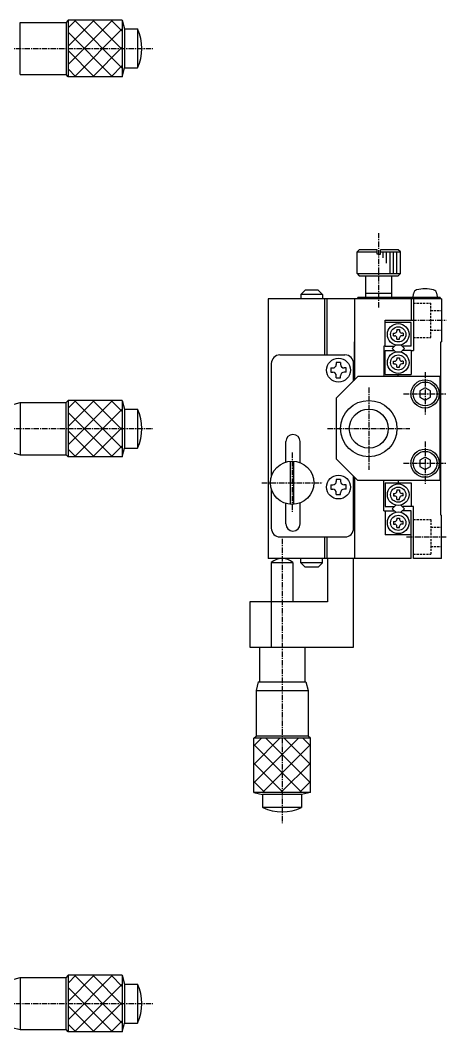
# Model space of a CAD drawing. Extents: x -244 to 20, y -54 to 203.
# Drawn here: x -78.1 to 20.3, y -42.4 to 191.2 of the extents above; entities that cross this region are included whole.
import ezdxf

# ---------------------------------------------------------------- set-up
doc = ezdxf.new("R2010")
doc.units = 0
doc.linetypes.add('CENTER', pattern=[2, 1.25, -0.25, 0.25, -0.25])
doc.linetypes.add('DASHED', pattern=[0.75, 0.5, -0.25])
doc.layers.get('0').update_dxf_attribs({"linetype": 'CONTINUOUS'})
doc.layers.add('CENTER', color=1, linetype='CENTER')

msp = doc.modelspace()

# ---------------------------------------------------------------- linework, layer by layer
at = {"color": 7, "linetype": 'CONTINUOUS'}
for p, q in [((-78.14, 190.66), (-67.57, 190.66)), ((-78.14, 178.62), (-78.14, 190.62)), ((-67.07, 191.16), (-67.57, 190.66)), ((-67.57, 190.66), (-67.57, 178.62)), ((-67.07, 191.16), (-67.07, 178.12)), ((-54.57, 191.16), (-67.07, 191.16)), ((-54.57, 191.16), (-54.57, 178.12)), ((-54.57, 191.16), (-54.07, 189.14)), ((-54.07, 189.14), (-51.07, 189.14)), ((-54.07, 189.14), (-54.07, 180.14)), ((-51.07, 189.14), (-51.07, 180.14)), ((-54.57, 178.12), (-54.07, 180.14)), ((-54.07, 180.14), (-51.07, 180.14)), ((-78.14, 178.62), (-67.57, 178.62)), ((-67.07, 178.12), (-67.57, 178.62)), ((-54.57, 178.12), (-67.07, 178.12)), ((0.13, 138.17), (-0.37, 137.67)), ((4.23, 138.17), (0.13, 138.17)), ((4.23, 137.17), (4.23, 138.17)), ((9.13, 138.17), (5.03, 138.17)), ((5.03, 137.17), (5.03, 138.17)), ((9.63, 137.67), (9.13, 138.17)), ((-0.37, 137.67), (4.23, 137.67)), ((-0.37, 132.67), (-0.37, 137.67)), ((4.63, 137.17), (4.23, 137.17)), ((4.63, 137.17), (5.03, 137.17)), ((5.03, 137.67), (9.63, 137.67)), ((9.63, 132.67), (9.63, 137.67)), ((-0.37, 132.67), (9.63, 132.67)), ((-0.37, 132.67), (0.13, 132.17)), ((0.13, 132.17), (9.13, 132.17)), ((1.63, 127.17), (1.63, 132.17)), ((7.63, 127.17), (7.63, 132.17)), ((9.13, 132.17), (9.63, 132.67)), ((-12.37, 128.83), (-13.37, 127.83)), ((-9.37, 128.83), (-12.37, 128.83)), ((-9.37, 128.83), (-8.37, 127.83)), ((-20.87, 126.87), (-20.87, 66.87)), ((19.13, 126.87), (-20.87, 126.87)), ((-8.37, 127.83), (-13.37, 127.83)), ((-13.37, 127.83), (-13.37, 126.87)), ((-8.37, 127.83), (-8.37, 126.87)), ((-7.87, 126.87), (-7.87, 113.87)), ((-7.37, 126.87), (-7.37, 113.87)), ((-0.87, 108.17), (-0.87, 126.87)), ((18.83, 127.17), (-0.17, 127.17)), ((-0.17, 126.87), (-0.17, 127.17)), ((1.63, 128.17), (7.63, 128.17)), ((12.13, 126.87), (12.13, 121.87)), ((12.58, 127.17), (12.66, 128.01)), ((12.63, 126.87), (12.63, 114.87)), ((18.01, 128.01), (18.08, 127.17)), ((18.83, 127.17), (18.83, 126.87)), ((19.13, 126.87), (19.13, 116.87)), ((6.13, 121.87), (12.13, 121.87)), ((6.13, 115.87), (6.13, 121.87)), ((12.13, 121.37), (6.13, 121.37)), ((8.83, 119.72), (9.43, 119.72)), ((8.83, 119.72), (8.83, 119.42)), ((9.43, 119.72), (9.43, 119.42)), ((12.13, 115.87), (12.13, 121.37)), ((-1.07, 116.87), (-1.07, 107.97)), ((-1.07, 116.87), (-0.87, 116.87)), ((8.03, 118.32), (8.03, 118.92)), ((8.03, 118.92), (8.33, 118.92)), ((8.03, 118.32), (8.33, 118.32)), ((8.83, 117.52), (8.83, 117.82)), ((8.83, 117.52), (9.43, 117.52)), ((9.43, 117.52), (9.43, 117.82)), ((10.23, 118.92), (9.93, 118.92)), ((10.23, 118.32), (9.93, 118.32)), ((10.23, 118.92), (10.23, 118.32)), ((18.93, 76.87), (18.93, 116.87)), ((18.93, 116.87), (19.13, 116.87)), ((5.83, 115.87), (5.83, 108.87)), ((6.13, 115.87), (5.83, 115.87)), ((6.13, 115.87), (8.22, 115.87)), ((6.13, 114.87), (8.22, 114.87)), ((6.13, 109.37), (6.13, 114.87)), ((8.54, 116.19), (7.72, 115.37)), ((7.72, 115.37), (8.54, 114.54)), ((9.72, 116.19), (10.55, 115.37)), ((10.55, 115.37), (9.72, 114.54)), ((12.13, 115.87), (10.05, 115.87)), ((12.13, 114.87), (10.05, 114.87)), ((12.13, 114.87), (12.63, 114.87)), ((12.13, 114.87), (12.13, 109.37)), ((-18.17, 113.87), (-3.17, 113.87)), ((-5.17, 112.12), (-5.17, 111.67)), ((-4.17, 112.12), (-5.17, 112.12)), ((-4.17, 112.12), (-4.17, 111.67)), ((8.03, 111.82), (8.03, 112.42)), ((8.03, 112.42), (8.33, 112.42)), ((8.83, 113.22), (9.43, 113.22)), ((8.83, 113.22), (8.83, 112.92)), ((9.43, 113.22), (9.43, 112.92)), ((10.23, 112.42), (9.93, 112.42)), ((10.23, 112.42), (10.23, 111.82)), ((-20.17, 111.87), (-20.17, 85.77)), ((-6.42, 110.87), (-5.97, 110.87)), ((-6.42, 110.87), (-6.42, 109.87)), ((-6.42, 109.87), (-5.97, 109.87)), ((-2.92, 110.87), (-3.37, 110.87)), ((-2.92, 109.87), (-3.37, 109.87)), ((-2.92, 109.87), (-2.92, 110.87)), ((-1.17, 107.87), (-1.17, 111.87)), ((8.03, 111.82), (8.33, 111.82)), ((8.83, 111.02), (8.83, 111.32)), ((8.83, 111.02), (9.43, 111.02)), ((9.43, 111.02), (9.43, 111.32)), ((10.23, 111.82), (9.93, 111.82)), ((-5.17, 108.62), (-5.17, 109.07)), ((-5.17, 103.87), (-0.17, 108.87)), ((-5.17, 108.62), (-4.17, 108.62)), ((-4.17, 108.62), (-4.17, 109.07)), ((18.83, 108.87), (-0.17, 108.87)), ((6.13, 109.37), (12.13, 109.37)), ((9.13, 108.87), (9.13, 109.37)), ((18.83, 84.87), (18.83, 108.87)), ((15.33, 106.31), (14.08, 105.59)), ((14.08, 105.59), (14.08, 104.14)), ((16.58, 105.59), (15.33, 106.31)), ((16.58, 104.14), (16.58, 105.59)), ((-80.07, 102.37), (-78.14, 102.88)), ((-78.14, 102.88), (-78.14, 90.88)), ((-78.14, 102.88), (-67.57, 102.88)), ((-67.07, 103.38), (-67.57, 102.88)), ((-67.57, 90.85), (-67.57, 102.88)), ((-67.07, 103.38), (-67.07, 90.35)), ((-54.57, 103.38), (-67.07, 103.38)), ((-54.57, 103.38), (-54.57, 90.35)), ((-54.57, 103.38), (-54.07, 101.37)), ((-5.17, 103.87), (-5.17, 89.87)), ((14.08, 104.14), (15.33, 103.42)), ((15.33, 103.42), (16.58, 104.14)), ((-54.07, 101.37), (-51.07, 101.37)), ((-54.07, 101.37), (-54.07, 92.37)), ((-51.07, 101.37), (-51.07, 92.37)), ((-16.82, 89.15), (-16.82, 93.87)), ((-13.52, 89.01), (-13.52, 93.87)), ((-80.07, 91.37), (-78.14, 90.85)), ((-54.57, 90.35), (-54.07, 92.37)), ((-54.07, 92.37), (-51.07, 92.37)), ((-78.14, 90.85), (-67.57, 90.85)), ((-67.07, 90.35), (-67.57, 90.85)), ((-54.57, 90.35), (-67.07, 90.35)), ((-15.77, 79.38), (-15.77, 89.35)), ((-14.97, 79.38), (-14.97, 89.35)), ((-5.17, 89.87), (-0.17, 84.87)), ((15.33, 90.31), (14.08, 89.59)), ((14.08, 89.59), (14.08, 88.14)), ((16.58, 89.59), (15.33, 90.31)), ((16.58, 88.14), (16.58, 89.59)), ((14.08, 88.14), (15.33, 87.42)), ((15.33, 87.42), (16.58, 88.14)), ((-5.17, 85.12), (-5.17, 84.67)), ((-4.17, 85.12), (-5.17, 85.12)), ((-4.17, 85.12), (-4.17, 84.67)), ((-1.17, 73.87), (-1.17, 85.87)), ((-1.07, 85.77), (-1.07, 76.87)), ((-0.87, 66.87), (-0.87, 85.57)), ((18.83, 84.87), (-0.17, 84.87)), ((5.83, 77.87), (5.83, 84.87)), ((6.13, 84.37), (6.13, 78.87)), ((6.13, 84.37), (12.13, 84.37)), ((9.13, 84.87), (9.13, 84.37)), ((12.13, 84.37), (12.13, 78.87)), ((-20.17, 82.97), (-20.17, 73.87)), ((-6.42, 83.87), (-5.97, 83.87)), ((-6.42, 83.87), (-6.42, 82.87)), ((-6.42, 82.87), (-5.97, 82.87)), ((-5.17, 81.62), (-5.17, 82.07)), ((-4.17, 81.62), (-4.17, 82.07)), ((-2.92, 83.87), (-3.37, 83.87)), ((-2.92, 82.87), (-3.37, 82.87)), ((-2.92, 82.87), (-2.92, 83.87)), ((8.03, 81.92), (8.03, 81.32)), ((8.03, 81.92), (8.33, 81.92)), ((8.83, 82.72), (9.43, 82.72)), ((8.83, 82.72), (8.83, 82.42)), ((9.43, 82.72), (9.43, 82.42)), ((10.23, 81.92), (9.93, 81.92)), ((10.23, 81.32), (10.23, 81.92)), ((-16.82, 74.87), (-16.82, 79.58)), ((-13.52, 74.87), (-13.52, 79.72)), ((-5.17, 81.62), (-4.17, 81.62)), ((8.03, 81.32), (8.33, 81.32)), ((8.83, 80.52), (8.83, 80.82)), ((8.83, 80.52), (9.43, 80.52)), ((9.43, 80.52), (9.43, 80.82)), ((10.23, 81.32), (9.93, 81.32)), ((5.83, 77.87), (6.13, 77.87)), ((6.13, 78.87), (8.22, 78.87)), ((6.13, 77.87), (8.22, 77.87)), ((6.13, 77.87), (6.13, 72.37)), ((7.72, 78.37), (8.54, 79.19)), ((8.54, 77.54), (7.72, 78.37)), ((10.55, 78.37), (9.72, 79.19)), ((9.72, 77.54), (10.55, 78.37)), ((12.13, 78.87), (10.05, 78.87)), ((12.13, 77.87), (10.05, 77.87)), ((12.63, 78.87), (12.13, 78.87)), ((12.13, 66.87), (12.13, 77.87)), ((12.63, 66.87), (12.63, 78.87)), ((-1.07, 76.87), (-0.87, 76.87)), ((8.03, 75.42), (8.03, 74.82)), ((8.03, 75.42), (8.33, 75.42)), ((8.03, 74.82), (8.33, 74.82)), ((8.83, 76.22), (9.43, 76.22)), ((8.83, 76.22), (8.83, 75.92)), ((9.43, 76.22), (9.43, 75.92)), ((10.23, 75.42), (9.93, 75.42)), ((10.23, 74.82), (9.93, 74.82)), ((10.23, 74.82), (10.23, 75.42)), ((18.93, 76.87), (19.13, 76.87)), ((19.13, 66.87), (19.13, 76.87)), ((8.83, 74.02), (8.83, 74.32)), ((8.83, 74.02), (9.43, 74.02)), ((9.43, 74.02), (9.43, 74.32)), ((-18.17, 71.87), (-3.17, 71.87)), ((-7.87, 71.87), (-7.87, 66.87)), ((-7.37, 71.87), (-7.37, 66.87)), ((12.13, 72.37), (6.13, 72.37)), ((12.13, 66.87), (-20.87, 66.87)), ((-20.17, 65.99), (-15.17, 65.99)), ((-20.17, 65.99), (-20.17, 46.37)), ((-15.17, 65.99), (-15.17, 56.87)), ((-13.37, 65.91), (-13.37, 66.87)), ((-12.37, 64.91), (-13.37, 65.91)), ((-8.37, 65.91), (-13.37, 65.91)), ((-9.37, 64.91), (-8.37, 65.91)), ((-8.37, 65.91), (-8.37, 66.87)), ((-7.17, 66.87), (-7.17, 56.87)), ((-1.17, 46.37), (-1.17, 66.87)), ((19.13, 66.87), (12.63, 66.87)), ((-9.37, 64.91), (-12.37, 64.91)), ((-7.17, 56.87), (-25.17, 56.87)), ((-25.17, 56.87), (-25.17, 46.37)), ((-25.17, 46.37), (-1.17, 46.37)), ((-22.92, 46.37), (-22.92, 38.37)), ((-12.42, 46.37), (-12.42, 38.37)), ((-23.17, 38.37), (-23.69, 36.43)), ((-23.17, 38.37), (-12.17, 38.37)), ((-12.17, 38.37), (-11.65, 36.43)), ((-23.69, 36.43), (-11.69, 36.43)), ((-23.69, 36.43), (-23.69, 25.87)), ((-11.65, 36.43), (-11.65, 25.87)), ((-24.19, 25.37), (-23.69, 25.87)), ((-11.65, 25.87), (-23.69, 25.87)), ((-11.15, 25.37), (-11.65, 25.87)), ((-11.15, 25.37), (-24.19, 25.37)), ((-24.19, 12.87), (-24.19, 25.37)), ((-11.15, 12.87), (-11.15, 25.37)), ((-11.15, 12.87), (-24.19, 12.87)), ((-24.19, 12.87), (-22.17, 12.37)), ((-13.17, 12.37), (-22.17, 12.37)), ((-22.17, 12.37), (-22.17, 9.37)), ((-11.15, 12.87), (-13.17, 12.37)), ((-13.17, 12.37), (-13.17, 9.37)), ((-13.17, 9.37), (-22.17, 9.37)), ((-80.07, -30.37), (-78.14, -29.85)), ((-78.14, -29.85), (-78.14, -41.85)), ((-78.14, -29.85), (-67.57, -29.85)), ((-67.07, -29.35), (-67.57, -29.85)), ((-67.57, -41.89), (-67.57, -29.85)), ((-67.07, -29.35), (-67.07, -42.39)), ((-54.57, -29.35), (-67.07, -29.35)), ((-54.57, -29.35), (-54.57, -42.39)), ((-54.57, -29.35), (-54.07, -31.37)), ((-54.07, -31.37), (-51.07, -31.37)), ((-54.07, -31.37), (-54.07, -40.37)), ((-51.07, -31.37), (-51.07, -40.37)), ((-80.07, -41.37), (-78.14, -41.89)), ((-78.14, -41.89), (-67.57, -41.89)), ((-67.07, -42.39), (-67.57, -41.89)), ((-54.57, -42.39), (-54.07, -40.37)), ((-54.07, -40.37), (-51.07, -40.37)), ((-54.57, -42.39), (-67.07, -42.39))]:
    msp.add_line(p, q, dxfattribs=at)
at = {"color": 3, "linetype": 'CONTINUOUS'}
for p, q in [((-67.07, 189.38), (-65.29, 191.16)), ((-67.07, 185.14), (-61.05, 191.16)), ((-67.07, 180.9), (-56.81, 191.16)), ((-54.57, 180.12), (-65.6, 191.16)), ((-54.57, 184.37), (-61.36, 191.16)), ((-54.57, 188.61), (-57.11, 191.16)), ((-56.81, 178.12), (-67.07, 188.38)), ((-65.6, 178.12), (-54.57, 189.15)), ((-61.36, 178.12), (-54.57, 184.91)), ((-61.05, 178.12), (-67.07, 184.14)), ((-65.29, 178.12), (-67.07, 179.9)), ((-57.11, 178.12), (-54.57, 180.67)), ((5.63, 136.26), (5.63, 137.67)), ((6.43, 135.04), (6.43, 137.67)), ((7.23, 132.67), (7.23, 137.67)), ((8.03, 132.67), (8.03, 137.67)), ((8.83, 132.67), (8.83, 137.67)), ((-67.07, 101.61), (-65.29, 103.38)), ((-67.07, 97.37), (-61.05, 103.38)), ((-67.07, 93.12), (-56.81, 103.38)), ((-54.57, 92.35), (-65.6, 103.38)), ((-54.57, 96.59), (-61.36, 103.38)), ((-54.57, 100.84), (-57.11, 103.38)), ((-56.81, 90.35), (-67.07, 100.61)), ((-65.6, 90.35), (-54.57, 101.38)), ((-61.05, 90.35), (-67.07, 96.37)), ((-61.36, 90.35), (-54.57, 97.14)), ((-65.29, 90.35), (-67.07, 92.12)), ((-57.11, 90.35), (-54.57, 92.89)), ((-24.19, 15.1), (-13.93, 25.37)), ((-24.19, 19.35), (-18.17, 25.37)), ((-24.19, 23.59), (-22.41, 25.37)), ((-24.19, 23.9), (-13.15, 12.87)), ((-22.18, 12.87), (-11.15, 23.9)), ((-21.41, 25.37), (-11.15, 15.1)), ((-17.17, 25.37), (-11.15, 19.35)), ((-12.93, 25.37), (-11.15, 23.59)), ((-24.19, 19.65), (-17.4, 12.87)), ((-17.94, 12.87), (-11.15, 19.65)), ((-24.19, 15.41), (-21.64, 12.87)), ((-13.7, 12.87), (-11.15, 15.41)), ((-67.07, -31.13), (-65.29, -29.35)), ((-67.07, -35.37), (-61.05, -29.35)), ((-67.07, -39.61), (-56.81, -29.35)), ((-54.57, -40.39), (-65.6, -29.35)), ((-54.57, -36.14), (-61.36, -29.35)), ((-54.57, -31.9), (-57.11, -29.35)), ((-56.81, -42.39), (-67.07, -32.13)), ((-65.6, -42.39), (-54.57, -31.36)), ((-61.05, -42.39), (-67.07, -36.37)), ((-61.36, -42.39), (-54.57, -35.6)), ((-65.29, -42.39), (-67.07, -40.61)), ((-57.11, -42.39), (-54.57, -39.84))]:
    msp.add_line(p, q, dxfattribs=at)
at = {"color": 3, "linetype": 'DASHED'}
for p, q in [((12.63, 125.87), (16.63, 125.87)), ((16.63, 117.87), (16.63, 125.87)), ((16.63, 124.12), (19.13, 124.12)), ((16.63, 119.62), (19.13, 119.62)), ((12.63, 117.87), (16.63, 117.87)), ((12.63, 75.87), (16.63, 75.87)), ((16.63, 75.87), (16.63, 67.87)), ((16.63, 74.12), (19.13, 74.12)), ((12.63, 67.87), (16.63, 67.87)), ((16.63, 69.62), (19.13, 69.62))]:
    msp.add_line(p, q, dxfattribs=at)
at = {"color": 7, "linetype": 'CONTINUOUS'}
for centre, radius in [((9.13, 118.62), 2.5), ((9.13, 118.62), 1.75), ((9.13, 112.12), 2.5), ((-4.67, 110.37), 2.75), ((9.13, 112.12), 1.75), ((15.33, 104.87), 3.25), ((15.33, 104.87), 2.75), ((2.33, 96.87), 6.5), ((2.33, 96.87), 4.5), ((15.33, 88.87), 3.25), ((15.33, 88.87), 2.75), ((-15.37, 84.37), 5), ((-4.67, 83.37), 2.75), ((9.13, 81.62), 2.5), ((9.13, 81.62), 1.75), ((9.13, 75.12), 2.5), ((9.13, 75.12), 1.75)]:
    msp.add_circle(centre, radius, dxfattribs=at)
for centre, radius, start, end in [((-60.69, 184.64), 10.62, 334.9423, 25.0577), ((13.65, 127.93), 1, 106.257, 175), ((15.33, 122.17), 7, 73.743, 106.257), ((17.01, 127.93), 1, 5, 73.743), ((8.33, 119.42), 0.5, 270, 0), ((9.93, 119.42), 0.5, 180, 270), ((8.33, 117.82), 0.5, 0, 90), ((9.93, 117.82), 0.5, 90, 180), ((-18.17, 111.87), 2, 90, 180), ((-3.17, 111.87), 2, 0, 90), ((8.33, 112.92), 0.5, 270, 0), ((9.93, 112.92), 0.5, 180, 270), ((-5.97, 111.67), 0.8, 270, 0), ((-5.97, 109.07), 0.8, 0, 90), ((-3.37, 111.67), 0.8, 180, 270), ((-3.37, 109.07), 0.8, 90, 180), ((8.33, 111.32), 0.5, 0, 90), ((9.93, 111.32), 0.5, 90, 180), ((-60.69, 96.87), 10.62, 334.9423, 25.0577), ((-15.17, 93.87), 1.65, 0, 180), ((-5.97, 84.67), 0.8, 270, 0), ((-3.37, 84.67), 0.8, 180, 270), ((-5.97, 82.07), 0.8, 0, 90), ((-3.37, 82.07), 0.8, 90, 180), ((8.33, 82.42), 0.5, 270, 0), ((9.93, 82.42), 0.5, 180, 270), ((8.33, 80.82), 0.5, 0, 90), ((9.93, 80.82), 0.5, 90, 180), ((-15.17, 74.87), 1.65, 180, 0), ((8.33, 75.92), 0.5, 270, 0), ((8.33, 74.32), 0.5, 0, 90), ((9.93, 75.92), 0.5, 180, 270), ((9.93, 74.32), 0.5, 90, 180), ((-18.17, 73.87), 2, 180, 270), ((-3.17, 73.87), 2, 270, 0), ((-17.67, 62.87), 4, 51.3178, 128.7225), ((-17.67, 18.99), 10.62, 244.9423, 295.0577), ((-60.69, -35.87), 10.62, 334.9423, 25.0577)]:
    msp.add_arc(centre, radius, start, end, dxfattribs=at)
at = {"layer": 'CENTER', "color": 1, "linetype": 'CENTER'}
for p, q in [((-113.15, 184.64), (-47.5, 184.64)), ((4.63, 124.84), (4.63, 142.03)), ((12.13, 121.87), (20.23, 121.87)), ((15.33, 109.87), (15.33, 99.87)), ((2.33, 106.37), (2.33, 87.37)), ((10.33, 104.87), (20.33, 104.87)), ((-119.07, 96.87), (-47.5, 96.87)), ((-7.17, 96.87), (11.83, 96.87)), ((15.33, 93.87), (15.33, 83.87)), ((-15.37, 91.37), (-15.37, 77.37)), ((10.33, 88.87), (20.33, 88.87)), ((-22.37, 84.37), (-8.37, 84.37)), ((-17.67, 71.44), (-17.67, 5.8)), ((11.07, 71.87), (20.23, 71.87)), ((-113.15, -35.87), (-47.5, -35.87))]:
    msp.add_line(p, q, dxfattribs=at)

doc.saveas('drawing.dxf')
